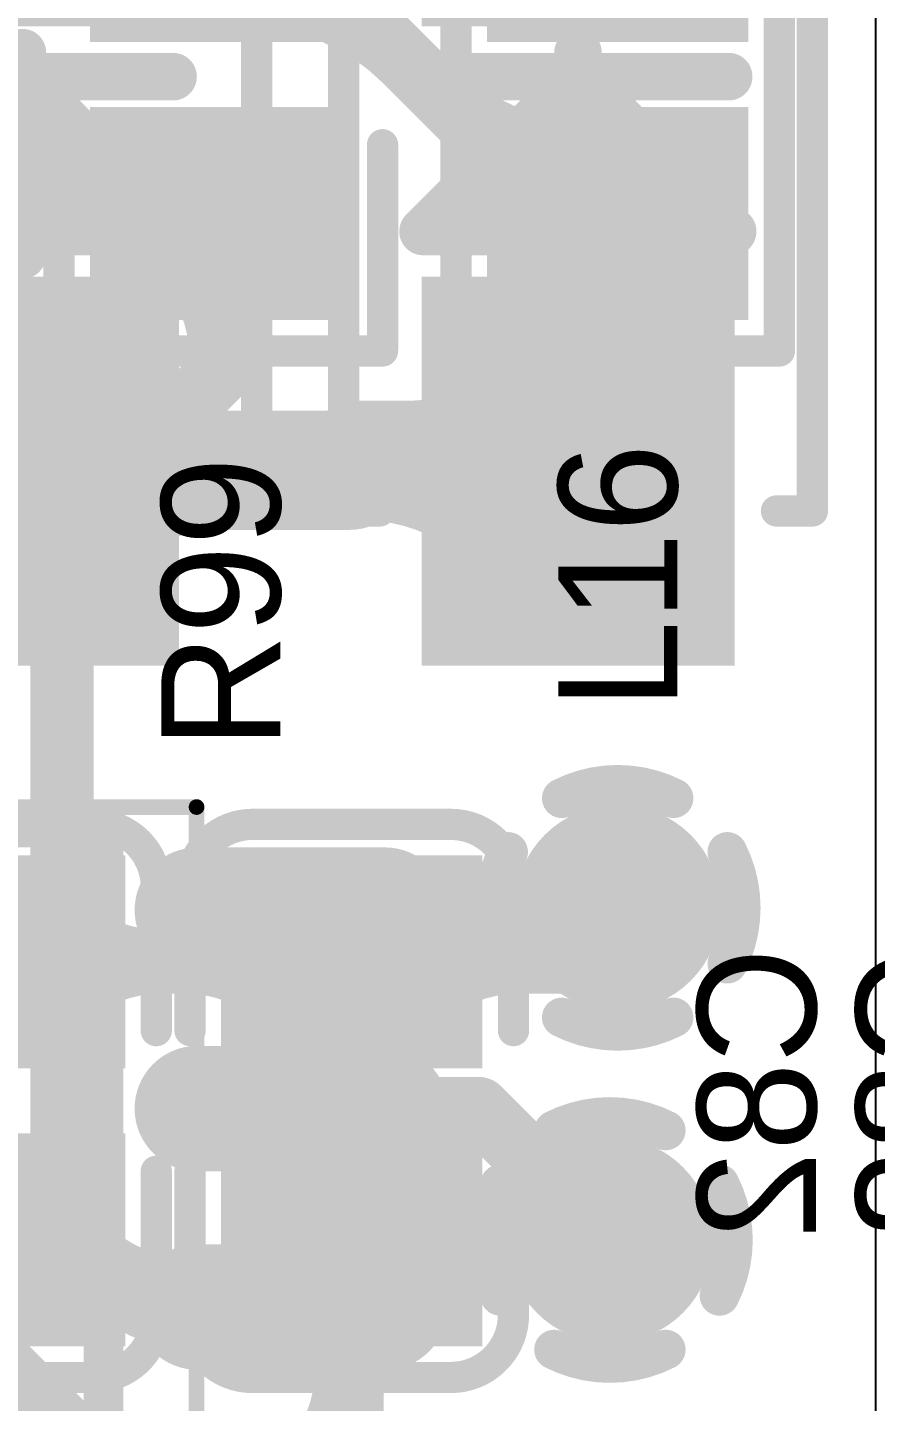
# Model space of a CAD drawing. Header units: millimetres. Extents: x 3.32 to 12.49, y 5.66 to 10.73.
# Drawn here: x 4.9283 to 5.142, y 9.1343 to 9.4805 of the extents above; entities that cross this region are included whole.
import ezdxf

# ---------------------------------------------------------------- set-up
doc = ezdxf.new("R2010")
doc.units = ezdxf.units.MM
doc.header["$MEASUREMENT"] = 0
for name, color, linetype in [('BottomLayer', 5, 'Continuous'), ('BottomOverlay', 54, 'Continuous'), ('BottomPaste', 16, 'Continuous'), ('BottomSolder', 6, 'Continuous'), ('InternalPlane1', 76, 'Continuous'), ('InternalPlane2', 16, 'Continuous'), ('Mechanical13', 56, 'Continuous'), ('MultiLayer', 9, 'Continuous'), ('TopLayer', 1, 'Continuous'), ('TopOverlay', 2, 'Continuous'), ('TopPaste', 8, 'Continuous'), ('TopSolder', 216, 'Continuous'), ('ViaHoleLayer', 16, 'Continuous')]:
    doc.layers.add(name, color=color, linetype=linetype)

# ---------------------------------------------------------------- blocks, each defined once
blk = doc.blocks.new('SOIC_16_150____152')
at = {"layer": 'Mechanical13', "const_width": 0.00394}
for points in [[(0.20098, 0.07854), (-0.20098, 0.07854)], [(-0.20098, -0.07854), (-0.20098, 0.07854)]]:
    blk.add_lwpolyline(points, dxfattribs=at)
at = {"layer": 'Mechanical13', "const_width": 0.00197}
blk.add_lwpolyline([(-0.20197, 0.07854, 1), (-0.2, 0.07854, 1)], format="xyb", close=True, dxfattribs=at)
blk.add_lwpolyline([(-0.20197, 0.07854, 1), (-0.2, 0.07854, 1)], format="xyb", close=True, dxfattribs=at)
at = {"layer": 'TopLayer', "const_width": 0.02362}
for points in [[(-0.175, 0.07874), (-0.175, 0.12598)], [(-0.125, 0.07874), (-0.125, 0.12598)], [(-0.075, 0.07874), (-0.075, 0.12598)]]:
    blk.add_lwpolyline(points, dxfattribs=at)
at = {"layer": 'TopLayer', "const_width": 0.01181}
for points in [[(-0.18091, 0.12598, 1), (-0.16909, 0.12598, 1)], [(-0.13091, 0.12598, 1), (-0.11909, 0.12598, 1)], [(-0.08091, 0.12598, 1), (-0.06909, 0.12598, 1)], [(-0.18091, 0.07874, 1), (-0.16909, 0.07874, 1)], [(-0.13091, 0.07874, 1), (-0.11909, 0.07874, 1)], [(-0.08091, 0.07874, 1), (-0.06909, 0.07874, 1)]]:
    blk.add_lwpolyline(points, format="xyb", close=True, dxfattribs=at)
at = {"layer": 'TopOverlay', "const_width": 0.01}
for points in [[(0.19587, 0.05512), (-0.19587, 0.05512)], [(-0.19587, -0.05512), (-0.19587, 0.05512)]]:
    blk.add_lwpolyline(points, dxfattribs=at)
at = {"layer": 'TopOverlay', "const_width": 0.005}
blk.add_lwpolyline([(-0.19837, 0.05512, 1), (-0.19337, 0.05512, 1)], format="xyb", close=True, dxfattribs=at)
blk.add_lwpolyline([(-0.19837, 0.05512, 1), (-0.19337, 0.05512, 1)], format="xyb", close=True, dxfattribs=at)
at = {"layer": 'TopPaste', "const_width": 0.02362}
for points in [[(-0.175, 0.07874), (-0.175, 0.12598)], [(-0.125, 0.07874), (-0.125, 0.12598)], [(-0.075, 0.07874), (-0.075, 0.12598)]]:
    blk.add_lwpolyline(points, dxfattribs=at)
at = {"layer": 'TopPaste', "const_width": 0.01181}
for points in [[(-0.18091, 0.12598, 1), (-0.16909, 0.12598, 1)], [(-0.13091, 0.12598, 1), (-0.11909, 0.12598, 1)], [(-0.08091, 0.12598, 1), (-0.06909, 0.12598, 1)], [(-0.18091, 0.07874, 1), (-0.16909, 0.07874, 1)], [(-0.13091, 0.07874, 1), (-0.11909, 0.07874, 1)], [(-0.08091, 0.07874, 1), (-0.06909, 0.07874, 1)]]:
    blk.add_lwpolyline(points, format="xyb", close=True, dxfattribs=at)
at = {"layer": 'TopSolder', "const_width": 0.03162}
for points in [[(-0.175, 0.07874), (-0.175, 0.12598)], [(-0.125, 0.07874), (-0.125, 0.12598)], [(-0.075, 0.07874), (-0.075, 0.12598)]]:
    blk.add_lwpolyline(points, dxfattribs=at)
at = {"layer": 'TopSolder', "const_width": 0.01581}
for points in [[(-0.18291, 0.12598, 1), (-0.16709, 0.12598, 1)], [(-0.13291, 0.12598, 1), (-0.11709, 0.12598, 1)], [(-0.08291, 0.12598, 1), (-0.06709, 0.12598, 1)], [(-0.18291, 0.07874, 1), (-0.16709, 0.07874, 1)], [(-0.13291, 0.07874, 1), (-0.11709, 0.07874, 1)], [(-0.08291, 0.07874, 1), (-0.06709, 0.07874, 1)]]:
    blk.add_lwpolyline(points, format="xyb", close=True, dxfattribs=at)
blk = doc.blocks.new('0805_R_171')
at = {"layer": 'TopLayer'}
for points in [[(-0.05787, -0.02894), (-0.0122, -0.02894), (-0.05787, 0.02894), (-0.0122, 0.02894)], [(0.0122, -0.02894), (0.05787, -0.02894), (0.0122, 0.02894), (0.05787, 0.02894)]]:
    blk.add_solid(points, dxfattribs=at)
at = {"layer": 'TopOverlay', "const_width": 0.00787}
for points in [[(-0.06968, -0.04075), (-0.06968, 0.04075)], [(-0.01772, 0.04075), (-0.06968, 0.04075)], [(0.06968, 0.04075), (0.01772, 0.04075)], [(0.06968, -0.04075), (0.06968, 0.04075)], [(-0.01772, -0.04075), (-0.06968, -0.04075)], [(0.06968, -0.04075), (0.01772, -0.04075)]]:
    blk.add_lwpolyline(points, dxfattribs=at)
at = {"layer": 'TopOverlay', "const_width": 0.00394}
for points in [[(-0.07165, 0.04075, 1), (-0.06772, 0.04075, 1)], [(-0.07165, 0.04075, 1), (-0.06772, 0.04075, 1)], [(-0.01969, 0.04075, 1), (-0.01575, 0.04075, 1)], [(0.01575, 0.04075, 1), (0.01969, 0.04075, 1)], [(0.06772, 0.04075, 1), (0.07165, 0.04075, 1)], [(0.06772, 0.04075, 1), (0.07165, 0.04075, 1)], [(-0.07165, -0.04075, 1), (-0.06772, -0.04075, 1)], [(-0.07165, -0.04075, 1), (-0.06772, -0.04075, 1)], [(-0.01969, -0.04075, 1), (-0.01575, -0.04075, 1)], [(0.01575, -0.04075, 1), (0.01969, -0.04075, 1)], [(0.06772, -0.04075, 1), (0.07165, -0.04075, 1)], [(0.06772, -0.04075, 1), (0.07165, -0.04075, 1)]]:
    blk.add_lwpolyline(points, format="xyb", close=True, dxfattribs=at)
at = {"layer": 'TopPaste'}
for points in [[(-0.05787, -0.02894), (-0.0122, -0.02894), (-0.05787, 0.02894), (-0.0122, 0.02894)], [(0.0122, -0.02894), (0.05787, -0.02894), (0.0122, 0.02894), (0.05787, 0.02894)]]:
    blk.add_solid(points, dxfattribs=at)
at = {"layer": 'TopSolder'}
for points in [[(-0.06187, -0.03294), (-0.0082, -0.03294), (-0.06187, 0.03294), (-0.0082, 0.03294)], [(0.0082, -0.03294), (0.06187, -0.03294), (0.0082, 0.03294), (0.06187, 0.03294)]]:
    blk.add_solid(points, dxfattribs=at)
blk = doc.blocks.new('0805_L_186')
at = {"layer": 'TopLayer'}
for points in [[(-0.05787, -0.02894), (-0.0122, -0.02894), (-0.05787, 0.02894), (-0.0122, 0.02894)], [(0.0122, -0.02894), (0.05787, -0.02894), (0.0122, 0.02894), (0.05787, 0.02894)]]:
    blk.add_solid(points, dxfattribs=at)
at = {"layer": 'TopOverlay', "const_width": 0.00787}
for points in [[(-0.06968, 0.04075), (0.06968, 0.04075)], [(-0.06968, 0.04075), (-0.06968, -0.04075)], [(0.06968, 0.04075), (0.06968, -0.04075)], [(-0.06968, -0.04075), (0.06968, -0.04075)]]:
    blk.add_lwpolyline(points, dxfattribs=at)
at = {"layer": 'TopOverlay', "const_width": 0.00394}
for points in [[(-0.07165, 0.04075, 1), (-0.06772, 0.04075, 1)], [(-0.07165, 0.04075, 1), (-0.06772, 0.04075, 1)], [(0.06772, 0.04075, 1), (0.07165, 0.04075, 1)], [(0.06772, 0.04075, 1), (0.07165, 0.04075, 1)], [(-0.07165, -0.04075, 1), (-0.06772, -0.04075, 1)], [(-0.07165, -0.04075, 1), (-0.06772, -0.04075, 1)], [(0.06772, -0.04075, 1), (0.07165, -0.04075, 1)], [(0.06772, -0.04075, 1), (0.07165, -0.04075, 1)]]:
    blk.add_lwpolyline(points, format="xyb", close=True, dxfattribs=at)
at = {"layer": 'TopPaste'}
for points in [[(-0.05787, -0.02894), (-0.0122, -0.02894), (-0.05787, 0.02894), (-0.0122, 0.02894)], [(0.0122, -0.02894), (0.05787, -0.02894), (0.0122, 0.02894), (0.05787, 0.02894)]]:
    blk.add_solid(points, dxfattribs=at)
at = {"layer": 'TopSolder'}
for points in [[(-0.06187, -0.03294), (-0.0082, -0.03294), (-0.06187, 0.03294), (-0.0082, 0.03294)], [(0.0082, -0.03294), (0.06187, -0.03294), (0.0082, 0.03294), (0.06187, 0.03294)]]:
    blk.add_solid(points, dxfattribs=at)
blk = doc.blocks.new('SMA_B_194')
at = {"layer": 'BottomLayer'}
for points in [[(-0.1161, 0.03543), (-0.2061, 0.03543), (-0.1161, -0.03543), (-0.2061, -0.03543)], [(0.045, 0.03543), (-0.045, 0.03543), (0.045, -0.03543), (-0.045, -0.03543)]]:
    blk.add_solid(points, dxfattribs=at)
at = {"layer": 'BottomOverlay'}
for points, const_width in [([(-0.1711, 0.05), (-0.1711, 0.05905)], 0.00787), ([(0.01, 0.05905), (-0.1711, 0.05905)], 0.00787), ([(-0.12, 0.05), (-0.12, 0.05905)], 0.00787), ([(0.01, 0.05), (0.01, 0.05905)], 0.00787), ([(-0.09944, -0.00004), (-0.06044, 0.03896)], 0.012), ([(-0.09944, -0.03904), (-0.09944, 0.03796)], 0.012), ([(-0.06044, -0.03904), (-0.06044, 0.03896)], 0.012), ([(-0.06548, -0.027), (-0.06548, 0.028)], 0.012), ([(-0.07048, 0.018), (-0.07048, 0.024)], 0.012), ([(-0.07448, -0.02), (-0.07448, 0.019)], 0.012), ([(-0.07948, -0.015), (-0.07948, 0.017)], 0.012), ([(-0.07048, -0.023), (-0.07048, 0.018)], 0.012), ([(-0.08686, -0.00762), (-0.08686, 0.01254)], 0.012), ([(-0.08248, -0.011), (-0.08248, 0.01)], 0.012), ([(-0.08948, -0.005), (-0.08948, 0.005)], 0.012), ([(-0.05448, 0), (-0.10548, 0)], 0.012), ([(-0.06044, -0.03904), (-0.09944, -0.00004)], 0.012), ([(-0.1711, -0.05906), (-0.1711, -0.05)], 0.00787), ([(-0.12, -0.05906), (-0.12, -0.05)], 0.00787), ([(0.01, -0.05906), (0.01, -0.05)], 0.00787), ([(0.01, -0.05906), (-0.1711, -0.05906)], 0.00787)]:
    blk.add_lwpolyline(points, dxfattribs=dict(at, const_width=const_width))
for points, const_width in [([(-0.17307, 0.05905, 1), (-0.16913, 0.05905, 1)], 0.00394), ([(-0.17307, 0.05905, 1), (-0.16913, 0.05905, 1)], 0.00394), ([(-0.12197, 0.05905, 1), (-0.11803, 0.05905, 1)], 0.00394), ([(0.00803, 0.05905, 1), (0.01197, 0.05905, 1)], 0.00394), ([(0.00803, 0.05905, 1), (0.01197, 0.05905, 1)], 0.00394), ([(-0.17307, 0.05, 1), (-0.16913, 0.05, 1)], 0.00394), ([(-0.12197, 0.05, 1), (-0.11803, 0.05, 1)], 0.00394), ([(0.00803, 0.05, 1), (0.01197, 0.05, 1)], 0.00394), ([(-0.10244, 0.03796, 1), (-0.09644, 0.03796, 1)], 0.006), ([(-0.06344, 0.03896, 1), (-0.05744, 0.03896, 1)], 0.006), ([(-0.06344, 0.03896, 1), (-0.05744, 0.03896, 1)], 0.006), ([(-0.06848, 0.028, 1), (-0.06248, 0.028, 1)], 0.006), ([(-0.07348, 0.024, 1), (-0.06748, 0.024, 1)], 0.006), ([(-0.07748, 0.019, 1), (-0.07148, 0.019, 1)], 0.006), ([(-0.08248, 0.017, 1), (-0.07648, 0.017, 1)], 0.006), ([(-0.07348, 0.018, 1), (-0.06748, 0.018, 1)], 0.006), ([(-0.07348, 0.018, 1), (-0.06748, 0.018, 1)], 0.006), ([(-0.08986, 0.01254, 1), (-0.08386, 0.01254, 1)], 0.006), ([(-0.08548, 0.01, 1), (-0.07948, 0.01, 1)], 0.006), ([(-0.09248, 0.005, 1), (-0.08648, 0.005, 1)], 0.006), ([(-0.10848, 0, 1), (-0.10248, 0, 1)], 0.006), ([(-0.10244, -0.00004, 1), (-0.09644, -0.00004, 1)], 0.006), ([(-0.10244, -0.00004, 1), (-0.09644, -0.00004, 1)], 0.006), ([(-0.05748, 0, 1), (-0.05148, 0, 1)], 0.006), ([(-0.09248, -0.005, 1), (-0.08648, -0.005, 1)], 0.006), ([(-0.08986, -0.00762, 1), (-0.08386, -0.00762, 1)], 0.006), ([(-0.08548, -0.011, 1), (-0.07948, -0.011, 1)], 0.006), ([(-0.08248, -0.015, 1), (-0.07648, -0.015, 1)], 0.006), ([(-0.07748, -0.02, 1), (-0.07148, -0.02, 1)], 0.006), ([(-0.07348, -0.023, 1), (-0.06748, -0.023, 1)], 0.006), ([(-0.06848, -0.027, 1), (-0.06248, -0.027, 1)], 0.006), ([(-0.10244, -0.03904, 1), (-0.09644, -0.03904, 1)], 0.006), ([(-0.06344, -0.03904, 1), (-0.05744, -0.03904, 1)], 0.006), ([(-0.06344, -0.03904, 1), (-0.05744, -0.03904, 1)], 0.006), ([(-0.17307, -0.05, 1), (-0.16913, -0.05, 1)], 0.00394), ([(-0.12197, -0.05, 1), (-0.11803, -0.05, 1)], 0.00394), ([(0.00803, -0.05, 1), (0.01197, -0.05, 1)], 0.00394), ([(-0.17307, -0.05906, 1), (-0.16913, -0.05906, 1)], 0.00394), ([(-0.17307, -0.05906, 1), (-0.16913, -0.05906, 1)], 0.00394), ([(-0.12197, -0.05906, 1), (-0.11803, -0.05906, 1)], 0.00394), ([(0.00803, -0.05906, 1), (0.01197, -0.05906, 1)], 0.00394), ([(0.00803, -0.05906, 1), (0.01197, -0.05906, 1)], 0.00394)]:
    blk.add_lwpolyline(points, format="xyb", close=True, dxfattribs=dict(at, const_width=const_width))
at = {"layer": 'BottomPaste'}
for points in [[(-0.1161, 0.03543), (-0.2061, 0.03543), (-0.1161, -0.03543), (-0.2061, -0.03543)], [(0.045, 0.03543), (-0.045, 0.03543), (0.045, -0.03543), (-0.045, -0.03543)]]:
    blk.add_solid(points, dxfattribs=at)
at = {"layer": 'BottomSolder'}
for points in [[(-0.1121, 0.03943), (-0.2101, 0.03943), (-0.1121, -0.03943), (-0.2101, -0.03943)], [(0.049, 0.03943), (-0.049, 0.03943), (0.049, -0.03943), (-0.049, -0.03943)]]:
    blk.add_solid(points, dxfattribs=at)
blk = doc.blocks.new('SMA_B_195')
at = {"layer": 'BottomLayer'}
for points in [[(-0.1161, 0.03543), (-0.2061, 0.03543), (-0.1161, -0.03543), (-0.2061, -0.03543)], [(0.045, 0.03543), (-0.045, 0.03543), (0.045, -0.03543), (-0.045, -0.03543)]]:
    blk.add_solid(points, dxfattribs=at)
at = {"layer": 'BottomOverlay'}
for points, const_width in [([(-0.1711, 0.05), (-0.1711, 0.05905)], 0.00787), ([(0.01, 0.05905), (-0.1711, 0.05905)], 0.00787), ([(-0.12, 0.05), (-0.12, 0.05905)], 0.00787), ([(0.01, 0.05), (0.01, 0.05905)], 0.00787), ([(-0.09944, -0.00004), (-0.06044, 0.03896)], 0.012), ([(-0.09944, -0.03904), (-0.09944, 0.03796)], 0.012), ([(-0.06044, -0.03904), (-0.06044, 0.03896)], 0.012), ([(-0.06548, -0.027), (-0.06548, 0.028)], 0.012), ([(-0.07048, 0.018), (-0.07048, 0.024)], 0.012), ([(-0.07448, -0.02), (-0.07448, 0.019)], 0.012), ([(-0.07948, -0.015), (-0.07948, 0.017)], 0.012), ([(-0.07048, -0.023), (-0.07048, 0.018)], 0.012), ([(-0.08686, -0.00762), (-0.08686, 0.01254)], 0.012), ([(-0.08248, -0.011), (-0.08248, 0.01)], 0.012), ([(-0.08948, -0.005), (-0.08948, 0.005)], 0.012), ([(-0.05448, 0), (-0.10548, 0)], 0.012), ([(-0.06044, -0.03904), (-0.09944, -0.00004)], 0.012), ([(-0.1711, -0.05906), (-0.1711, -0.05)], 0.00787), ([(-0.12, -0.05906), (-0.12, -0.05)], 0.00787), ([(0.01, -0.05906), (0.01, -0.05)], 0.00787), ([(0.01, -0.05906), (-0.1711, -0.05906)], 0.00787)]:
    blk.add_lwpolyline(points, dxfattribs=dict(at, const_width=const_width))
for points, const_width in [([(-0.17307, 0.05905, 1), (-0.16913, 0.05905, 1)], 0.00394), ([(-0.17307, 0.05905, 1), (-0.16913, 0.05905, 1)], 0.00394), ([(-0.12197, 0.05905, 1), (-0.11803, 0.05905, 1)], 0.00394), ([(0.00803, 0.05905, 1), (0.01197, 0.05905, 1)], 0.00394), ([(0.00803, 0.05905, 1), (0.01197, 0.05905, 1)], 0.00394), ([(-0.17307, 0.05, 1), (-0.16913, 0.05, 1)], 0.00394), ([(-0.12197, 0.05, 1), (-0.11803, 0.05, 1)], 0.00394), ([(0.00803, 0.05, 1), (0.01197, 0.05, 1)], 0.00394), ([(-0.10244, 0.03796, 1), (-0.09644, 0.03796, 1)], 0.006), ([(-0.06344, 0.03896, 1), (-0.05744, 0.03896, 1)], 0.006), ([(-0.06344, 0.03896, 1), (-0.05744, 0.03896, 1)], 0.006), ([(-0.06848, 0.028, 1), (-0.06248, 0.028, 1)], 0.006), ([(-0.07348, 0.024, 1), (-0.06748, 0.024, 1)], 0.006), ([(-0.07748, 0.019, 1), (-0.07148, 0.019, 1)], 0.006), ([(-0.08248, 0.017, 1), (-0.07648, 0.017, 1)], 0.006), ([(-0.07348, 0.018, 1), (-0.06748, 0.018, 1)], 0.006), ([(-0.07348, 0.018, 1), (-0.06748, 0.018, 1)], 0.006), ([(-0.08986, 0.01254, 1), (-0.08386, 0.01254, 1)], 0.006), ([(-0.08548, 0.01, 1), (-0.07948, 0.01, 1)], 0.006), ([(-0.09248, 0.005, 1), (-0.08648, 0.005, 1)], 0.006), ([(-0.10848, 0, 1), (-0.10248, 0, 1)], 0.006), ([(-0.10244, -0.00004, 1), (-0.09644, -0.00004, 1)], 0.006), ([(-0.10244, -0.00004, 1), (-0.09644, -0.00004, 1)], 0.006), ([(-0.05748, 0, 1), (-0.05148, 0, 1)], 0.006), ([(-0.09248, -0.005, 1), (-0.08648, -0.005, 1)], 0.006), ([(-0.08986, -0.00762, 1), (-0.08386, -0.00762, 1)], 0.006), ([(-0.08548, -0.011, 1), (-0.07948, -0.011, 1)], 0.006), ([(-0.08248, -0.015, 1), (-0.07648, -0.015, 1)], 0.006), ([(-0.07748, -0.02, 1), (-0.07148, -0.02, 1)], 0.006), ([(-0.07348, -0.023, 1), (-0.06748, -0.023, 1)], 0.006), ([(-0.06848, -0.027, 1), (-0.06248, -0.027, 1)], 0.006), ([(-0.10244, -0.03904, 1), (-0.09644, -0.03904, 1)], 0.006), ([(-0.06344, -0.03904, 1), (-0.05744, -0.03904, 1)], 0.006), ([(-0.06344, -0.03904, 1), (-0.05744, -0.03904, 1)], 0.006), ([(-0.17307, -0.05, 1), (-0.16913, -0.05, 1)], 0.00394), ([(-0.12197, -0.05, 1), (-0.11803, -0.05, 1)], 0.00394), ([(0.00803, -0.05, 1), (0.01197, -0.05, 1)], 0.00394), ([(-0.17307, -0.05906, 1), (-0.16913, -0.05906, 1)], 0.00394), ([(-0.17307, -0.05906, 1), (-0.16913, -0.05906, 1)], 0.00394), ([(-0.12197, -0.05906, 1), (-0.11803, -0.05906, 1)], 0.00394), ([(0.00803, -0.05906, 1), (0.01197, -0.05906, 1)], 0.00394), ([(0.00803, -0.05906, 1), (0.01197, -0.05906, 1)], 0.00394)]:
    blk.add_lwpolyline(points, format="xyb", close=True, dxfattribs=dict(at, const_width=const_width))
at = {"layer": 'BottomPaste'}
for points in [[(-0.1161, 0.03543), (-0.2061, 0.03543), (-0.1161, -0.03543), (-0.2061, -0.03543)], [(0.045, 0.03543), (-0.045, 0.03543), (0.045, -0.03543), (-0.045, -0.03543)]]:
    blk.add_solid(points, dxfattribs=at)
at = {"layer": 'BottomSolder'}
for points in [[(-0.1121, 0.03943), (-0.2101, 0.03943), (-0.1121, -0.03943), (-0.2101, -0.03943)], [(0.049, 0.03943), (-0.049, 0.03943), (0.049, -0.03943), (-0.049, -0.03943)]]:
    blk.add_solid(points, dxfattribs=at)
blk = doc.blocks.new('0805_C_B_209')
at = {"layer": 'BottomLayer'}
for points in [[(-0.05787, -0.02894), (-0.0122, -0.02894), (-0.05787, 0.02894), (-0.0122, 0.02894)], [(0.0122, -0.02894), (0.05787, -0.02894), (0.0122, 0.02894), (0.05787, 0.02894)]]:
    blk.add_solid(points, dxfattribs=at)
at = {"layer": 'BottomOverlay', "const_width": 0.00787}
for points in [[(-0.06969, 0.025, -0.414213), (-0.05394, 0.04075)], [(0.05394, 0.04075, -0.414214), (0.06968, 0.025)], [(-0.05394, -0.04075, -0.414214), (-0.06969, -0.025)], [(0.06969, -0.025, -0.414213), (0.05394, -0.04075)]]:
    blk.add_lwpolyline(points, format="xyb", dxfattribs=at)
at = {"layer": 'BottomOverlay', "const_width": 0.00394}
for points in [[(-0.05591, 0.04075, 1), (-0.05197, 0.04075, 1)], [(-0.05591, 0.04075, 1), (-0.05197, 0.04075, 1)], [(-0.01969, 0.04075, 1), (-0.01575, 0.04075, 1)], [(0.01575, 0.04075, 1), (0.01969, 0.04075, 1)], [(0.05197, 0.04075, 1), (0.05591, 0.04075, 1)], [(0.05197, 0.04075, 1), (0.05591, 0.04075, 1)], [(-0.07165, 0.025, 1), (-0.06772, 0.025, 1)], [(-0.07165, 0.025, 1), (-0.06772, 0.025, 1)], [(0.06772, 0.025, 1), (0.07165, 0.025, 1)], [(0.06772, 0.025, 1), (0.07165, 0.025, 1)], [(-0.07165, -0.025, 1), (-0.06772, -0.025, 1)], [(-0.07165, -0.025, 1), (-0.06772, -0.025, 1)], [(0.06772, -0.025, 1), (0.07165, -0.025, 1)], [(0.06772, -0.025, 1), (0.07165, -0.025, 1)], [(-0.05591, -0.04075, 1), (-0.05197, -0.04075, 1)], [(-0.05591, -0.04075, 1), (-0.05197, -0.04075, 1)], [(-0.01969, -0.04075, 1), (-0.01575, -0.04075, 1)], [(0.01575, -0.04075, 1), (0.01969, -0.04075, 1)], [(0.05197, -0.04075, 1), (0.05591, -0.04075, 1)], [(0.05197, -0.04075, 1), (0.05591, -0.04075, 1)]]:
    blk.add_lwpolyline(points, format="xyb", close=True, dxfattribs=at)
at = {"layer": 'BottomOverlay', "const_width": 0.00787}
for points in [[(-0.01772, 0.04075), (-0.05394, 0.04075)], [(0.05394, 0.04075), (0.01772, 0.04075)], [(-0.06969, -0.025), (-0.06969, 0.025)], [(0.06968, -0.025), (0.06968, 0.025)], [(-0.01772, -0.04075), (-0.05394, -0.04075)], [(0.05394, -0.04075), (0.01772, -0.04075)]]:
    blk.add_lwpolyline(points, dxfattribs=at)
at = {"layer": 'BottomPaste'}
for points in [[(-0.05787, -0.02894), (-0.0122, -0.02894), (-0.05787, 0.02894), (-0.0122, 0.02894)], [(0.0122, -0.02894), (0.05787, -0.02894), (0.0122, 0.02894), (0.05787, 0.02894)]]:
    blk.add_solid(points, dxfattribs=at)
at = {"layer": 'BottomSolder'}
for points in [[(-0.06187, -0.03294), (-0.0082, -0.03294), (-0.06187, 0.03294), (-0.0082, 0.03294)], [(0.0082, -0.03294), (0.06187, -0.03294), (0.0082, 0.03294), (0.06187, 0.03294)]]:
    blk.add_solid(points, dxfattribs=at)
blk = doc.blocks.new('0805_C_B_212')
at = {"layer": 'BottomLayer'}
for points in [[(-0.05787, -0.02894), (-0.0122, -0.02894), (-0.05787, 0.02894), (-0.0122, 0.02894)], [(0.0122, -0.02894), (0.05787, -0.02894), (0.0122, 0.02894), (0.05787, 0.02894)]]:
    blk.add_solid(points, dxfattribs=at)
at = {"layer": 'BottomOverlay', "const_width": 0.00787}
for points in [[(-0.06969, 0.025, -0.414213), (-0.05394, 0.04075)], [(0.05394, 0.04075, -0.414214), (0.06968, 0.025)], [(-0.05394, -0.04075, -0.414214), (-0.06969, -0.025)], [(0.06969, -0.025, -0.414213), (0.05394, -0.04075)]]:
    blk.add_lwpolyline(points, format="xyb", dxfattribs=at)
at = {"layer": 'BottomOverlay', "const_width": 0.00394}
for points in [[(-0.05591, 0.04075, 1), (-0.05197, 0.04075, 1)], [(-0.05591, 0.04075, 1), (-0.05197, 0.04075, 1)], [(-0.01969, 0.04075, 1), (-0.01575, 0.04075, 1)], [(0.01575, 0.04075, 1), (0.01969, 0.04075, 1)], [(0.05197, 0.04075, 1), (0.05591, 0.04075, 1)], [(0.05197, 0.04075, 1), (0.05591, 0.04075, 1)], [(-0.07165, 0.025, 1), (-0.06772, 0.025, 1)], [(-0.07165, 0.025, 1), (-0.06772, 0.025, 1)], [(0.06772, 0.025, 1), (0.07165, 0.025, 1)], [(0.06772, 0.025, 1), (0.07165, 0.025, 1)], [(-0.07165, -0.025, 1), (-0.06772, -0.025, 1)], [(-0.07165, -0.025, 1), (-0.06772, -0.025, 1)], [(0.06772, -0.025, 1), (0.07165, -0.025, 1)], [(0.06772, -0.025, 1), (0.07165, -0.025, 1)], [(-0.05591, -0.04075, 1), (-0.05197, -0.04075, 1)], [(-0.05591, -0.04075, 1), (-0.05197, -0.04075, 1)], [(-0.01969, -0.04075, 1), (-0.01575, -0.04075, 1)], [(0.01575, -0.04075, 1), (0.01969, -0.04075, 1)], [(0.05197, -0.04075, 1), (0.05591, -0.04075, 1)], [(0.05197, -0.04075, 1), (0.05591, -0.04075, 1)]]:
    blk.add_lwpolyline(points, format="xyb", close=True, dxfattribs=at)
at = {"layer": 'BottomOverlay', "const_width": 0.00787}
for points in [[(-0.01772, 0.04075), (-0.05394, 0.04075)], [(0.05394, 0.04075), (0.01772, 0.04075)], [(-0.06969, -0.025), (-0.06969, 0.025)], [(0.06968, -0.025), (0.06968, 0.025)], [(-0.01772, -0.04075), (-0.05394, -0.04075)], [(0.05394, -0.04075), (0.01772, -0.04075)]]:
    blk.add_lwpolyline(points, dxfattribs=at)
at = {"layer": 'BottomPaste'}
for points in [[(-0.05787, -0.02894), (-0.0122, -0.02894), (-0.05787, 0.02894), (-0.0122, 0.02894)], [(0.0122, -0.02894), (0.05787, -0.02894), (0.0122, 0.02894), (0.05787, 0.02894)]]:
    blk.add_solid(points, dxfattribs=at)
at = {"layer": 'BottomSolder'}
for points in [[(-0.06187, -0.03294), (-0.0082, -0.03294), (-0.06187, 0.03294), (-0.0082, 0.03294)], [(0.0082, -0.03294), (0.06187, -0.03294), (0.0082, 0.03294), (0.06187, 0.03294)]]:
    blk.add_solid(points, dxfattribs=at)

msp = doc.modelspace()

# ---------------------------------------------------------------- linework, layer by layer
at = {"layer": 'BottomLayer'}
for points, const_width in [([(4.97577, 9.3689, -0.198912), (4.94146, 9.38311)], 0.03), ([(5.05256, 9.38311, -0.198912), (5.02433, 9.37142)], 0.03), ([(5.01201, 9.37142, -0.202203), (5.05238, 9.3544)], 0.03), ([(4.94146, 9.35421, -0.198912), (4.97691, 9.3689)], 0.03), ([(5.07418, 9.26149, -0.198912), (5.03446, 9.24504)], 0.016), ([(4.96192, 9.24504, -0.198912), (4.93659, 9.25553)], 0.016), ([(4.99341, 9.25553, -0.198912), (4.96808, 9.24504)], 0.016), ([(5.05192, 9.24504, -0.198912), (5.02659, 9.25553)], 0.016), ([(4.93659, 9.23455, -0.198912), (4.96192, 9.24504)], 0.016), ([(4.96808, 9.24504, -0.198912), (4.99341, 9.23455)], 0.016), ([(5.02659, 9.23455, -0.198912), (5.05192, 9.24504)], 0.016), ([(5.05192, 9.17496, -0.198912), (5.02659, 9.18545)], 0.016), ([(5.02659, 9.16447, -0.198912), (5.05192, 9.17496)], 0.016), ([(4.99951, 9.16447, -0.198912), (5.01, 9.13915)], 0.016), ([(5.01, 9.13915, -0.198912), (5.02049, 9.16447)], 0.016), ([(5.01, 9.15107, -0.198912), (4.99034, 9.1036)], 0.016)]:
    msp.add_lwpolyline(points, format="xyb", dxfattribs=dict(at, const_width=const_width))
for points, const_width in [([(4.93396, 9.38311, 1), (4.94896, 9.38311, 1)], 0.015), ([(5.04506, 9.38311, 1), (5.06006, 9.38311, 1)], 0.015), ([(5.00451, 9.37142, 1), (5.01951, 9.37142, 1)], 0.015), ([(5.00451, 9.37142, 1), (5.01951, 9.37142, 1)], 0.015), ([(5.00451, 9.37142, 1), (5.01951, 9.37142, 1)], 0.015), ([(5.01683, 9.37142, 1), (5.03183, 9.37142, 1)], 0.015), ([(5.05675, 9.37142, 1), (5.07175, 9.37142, 1)], 0.015), ([(5.05675, 9.37142, 1), (5.07175, 9.37142, 1)], 0.015), ([(4.96827, 9.3689, 1), (4.98327, 9.3689, 1)], 0.015), ([(4.96941, 9.3689, 1), (4.98441, 9.3689, 1)], 0.015), ([(5.00199, 9.3689, 1), (5.01699, 9.3689, 1)], 0.015), ([(5.00199, 9.3689, 1), (5.01699, 9.3689, 1)], 0.015), ([(5.05951, 9.36866, 1), (5.07451, 9.36866, 1)], 0.015), ([(4.93396, 9.35421, 1), (4.94896, 9.35421, 1)], 0.015), ([(5.04488, 9.3544, 1), (5.05988, 9.3544, 1)], 0.015), ([(5.07101, 9.25866, 1), (5.08301, 9.25866, 1)], 0.012), ([(5.07018, 9.26149, 1), (5.07818, 9.26149, 1)], 0.008), ([(5.07301, 9.25866, 1), (5.08101, 9.25866, 1)], 0.008), ([(4.93259, 9.25553, 1), (4.94059, 9.25553, 1)], 0.008), ([(4.98941, 9.25553, 1), (4.99741, 9.25553, 1)], 0.008), ([(5.02259, 9.25553, 1), (5.03059, 9.25553, 1)], 0.008), ([(4.95792, 9.24504, 1), (4.96592, 9.24504, 1)], 0.008), ([(4.95792, 9.24504, 1), (4.96592, 9.24504, 1)], 0.008), ([(4.96408, 9.24504, 1), (4.97208, 9.24504, 1)], 0.008), ([(4.96408, 9.24504, 1), (4.97208, 9.24504, 1)], 0.008), ([(5.006, 9.24504, 1), (5.014, 9.24504, 1)], 0.008), ([(5.006, 9.24504, 1), (5.014, 9.24504, 1)], 0.008), ([(5.03046, 9.24504, 1), (5.03846, 9.24504, 1)], 0.008), ([(5.04792, 9.24504, 1), (5.05592, 9.24504, 1)], 0.008), ([(5.04792, 9.24504, 1), (5.05592, 9.24504, 1)], 0.008), ([(5.05939, 9.24504, 1), (5.06739, 9.24504, 1)], 0.008), ([(5.05939, 9.24504, 1), (5.06739, 9.24504, 1)], 0.008), ([(4.93259, 9.23455, 1), (4.94059, 9.23455, 1)], 0.008), ([(4.98941, 9.23455, 1), (4.99741, 9.23455, 1)], 0.008), ([(5.02259, 9.23455, 1), (5.03059, 9.23455, 1)], 0.008), ([(5.02259, 9.18545, 1), (5.03059, 9.18545, 1)], 0.008), ([(5.06904, 9.17496, 1), (5.08104, 9.17496, 1)], 0.012), ([(5.006, 9.17496, 1), (5.014, 9.17496, 1)], 0.008), ([(5.006, 9.17496, 1), (5.014, 9.17496, 1)], 0.008), ([(5.04792, 9.17496, 1), (5.05592, 9.17496, 1)], 0.008), ([(5.04792, 9.17496, 1), (5.05592, 9.17496, 1)], 0.008), ([(5.07104, 9.17496, 1), (5.07904, 9.17496, 1)], 0.008), ([(4.99551, 9.16447, 1), (5.00351, 9.16447, 1)], 0.008), ([(5.01649, 9.16447, 1), (5.02449, 9.16447, 1)], 0.008), ([(5.02259, 9.16447, 1), (5.03059, 9.16447, 1)], 0.008), ([(5.006, 9.15107, 1), (5.014, 9.15107, 1)], 0.008), ([(5.006, 9.13915, 1), (5.014, 9.13915, 1)], 0.008), ([(5.006, 9.13915, 1), (5.014, 9.13915, 1)], 0.008)]:
    msp.add_lwpolyline(points, format="xyb", close=True, dxfattribs=dict(at, const_width=const_width))
for points, const_width in [([(5.00949, 9.3689), (5.01201, 9.37142)], 0.03), ([(5.01201, 9.37142), (5.06425, 9.37142)], 0.03), ([(5.06425, 9.37142), (5.06701, 9.36866)], 0.03), ([(4.76, 9.3689), (5.00949, 9.3689)], 0.03), ([(5.06339, 9.24504), (5.07701, 9.25866)], 0.016), ([(4.92, 9.24504), (5.01, 9.24504)], 0.016), ([(5.01, 9.24504), (5.06339, 9.24504)], 0.016), ([(5.01, 9.09504), (5.01, 9.17496)], 0.016), ([(5.01, 9.17496), (5.07504, 9.17496)], 0.016)]:
    msp.add_lwpolyline(points, dxfattribs=dict(at, const_width=const_width))
at = {"layer": 'InternalPlane1'}
msp.add_line((5.14193, 9.82744), (5.14193, 8.59374), dxfattribs=at)
for points, const_width in [([(5.06401, 9.25866, 1), (5.09001, 9.25866, 1)], 0.026), ([(5.05847, 9.20258, 1), (5.06347, 9.20258, 1)], 0.005), ([(5.08661, 9.20258, 1), (5.09161, 9.20258, 1)], 0.005), ([(5.04492, 9.18903, 1), (5.04992, 9.18903, 1)], 0.005), ([(5.10016, 9.18903, 1), (5.10516, 9.18903, 1)], 0.005), ([(5.04492, 9.16089, 1), (5.04992, 9.16089, 1)], 0.005), ([(5.10016, 9.16089, 1), (5.10516, 9.16089, 1)], 0.005), ([(5.05847, 9.14734, 1), (5.06347, 9.14734, 1)], 0.005), ([(5.08661, 9.14734, 1), (5.09161, 9.14734, 1)], 0.005)]:
    msp.add_lwpolyline(points, format="xyb", close=True, dxfattribs=dict(at, const_width=const_width))
at = {"layer": 'InternalPlane1', "const_width": 0.01}
for points in [[(5.06097, 9.20258, -0.240079), (5.08911, 9.20258)], [(5.04742, 9.16089, -0.240079), (5.04742, 9.18903)], [(5.10266, 9.18903, -0.240079), (5.10266, 9.16089)], [(5.08911, 9.14734, -0.240079), (5.06097, 9.14734)]]:
    msp.add_lwpolyline(points, format="xyb", dxfattribs=at)
at = {"layer": 'InternalPlane2'}
msp.add_line((5.14193, 9.82744), (5.14193, 8.59374), dxfattribs=at)
at = {"layer": 'InternalPlane2', "const_width": 0.01}
for points in [[(5.06293, 9.28628, -0.240079), (5.09108, 9.28628)], [(5.04939, 9.24459, -0.240079), (5.04939, 9.27274)], [(5.10463, 9.27274, -0.240079), (5.10463, 9.24459)], [(5.09108, 9.23104, -0.240079), (5.06293, 9.23104)]]:
    msp.add_lwpolyline(points, format="xyb", dxfattribs=at)
at = {"layer": 'InternalPlane2'}
for points, const_width in [([(5.06043, 9.28628, 1), (5.06543, 9.28628, 1)], 0.005), ([(5.08858, 9.28628, 1), (5.09358, 9.28628, 1)], 0.005), ([(5.04689, 9.27274, 1), (5.05189, 9.27274, 1)], 0.005), ([(5.10213, 9.27274, 1), (5.10713, 9.27274, 1)], 0.005), ([(5.04689, 9.24459, 1), (5.05189, 9.24459, 1)], 0.005), ([(5.10213, 9.24459, 1), (5.10713, 9.24459, 1)], 0.005), ([(5.06043, 9.23104, 1), (5.06543, 9.23104, 1)], 0.005), ([(5.08858, 9.23104, 1), (5.09358, 9.23104, 1)], 0.005), ([(5.06204, 9.17496, 1), (5.08804, 9.17496, 1)], 0.026)]:
    msp.add_lwpolyline(points, format="xyb", close=True, dxfattribs=dict(at, const_width=const_width))
at = {"layer": 'MultiLayer', "const_width": 0.012}
for points in [[(5.07101, 9.25866, 1), (5.08301, 9.25866, 1)], [(5.06904, 9.17496, 1), (5.08104, 9.17496, 1)]]:
    msp.add_lwpolyline(points, format="xyb", close=True, dxfattribs=at)
at = {"layer": 'TopLayer'}
for points, const_width in [([(4.99197, 9.5037), (5.06205, 9.43362)], 0.016), ([(4.97701, 9.39366), (4.97701, 9.43362)], 0.016), ([(5.06205, 9.43362), (5.07701, 9.43362)], 0.016), ([(4.93701, 9.35366), (4.97701, 9.39366)], 0.016), ([(4.93701, 9.17866), (4.93701, 9.35366)], 0.016), ([(4.99472, 9.25807), (5.07642, 9.25807)], 0.016), ([(5.07642, 9.25807), (5.07701, 9.25866)], 0.016), ([(4.99472, 9.20807), (5.04193, 9.20807)], 0.016), ([(5.04193, 9.20807), (5.07504, 9.17496)], 0.016), ([(5.075, 9.17492), (5.07504, 9.17496)], 0.03), ([(4.93701, 9.17866), (4.9576, 9.15807)], 0.016), ([(4.90701, 9.15866), (4.9576, 9.10807)], 0.016), ([(4.9576, 9.15807), (4.99472, 9.15807)], 0.016)]:
    msp.add_lwpolyline(points, dxfattribs=dict(at, const_width=const_width))
at = {"layer": 'TopLayer', "const_width": 0.016}
for points in [[(4.98311, 9.48887, -0.198912), (5.02356, 9.47211)], [(5.07091, 9.44846, -0.198912), (5.03046, 9.46521)], [(4.96652, 9.42313, -0.198912), (4.97701, 9.39781)], [(4.97701, 9.39781, -0.198912), (4.9875, 9.42313)], [(4.9711, 9.16188, -0.198912), (4.94154, 9.17413)]]:
    msp.add_lwpolyline(points, format="xyb", dxfattribs=at)
at = {"layer": 'TopLayer'}
for points, const_width in [([(5.01956, 9.47211, 1), (5.02756, 9.47211, 1)], 0.008), ([(5.02646, 9.46521, 1), (5.03446, 9.46521, 1)], 0.008), ([(5.06691, 9.44846, 1), (5.07491, 9.44846, 1)], 0.008), ([(4.97301, 9.43362, 1), (4.98101, 9.43362, 1)], 0.008), ([(5.05805, 9.43362, 1), (5.06605, 9.43362, 1)], 0.008), ([(5.05805, 9.43362, 1), (5.06605, 9.43362, 1)], 0.008), ([(5.07301, 9.43362, 1), (5.08101, 9.43362, 1)], 0.008), ([(4.96252, 9.42313, 1), (4.97052, 9.42313, 1)], 0.008), ([(4.9835, 9.42313, 1), (4.9915, 9.42313, 1)], 0.008), ([(4.97301, 9.39781, 1), (4.98101, 9.39781, 1)], 0.008), ([(4.97301, 9.39781, 1), (4.98101, 9.39781, 1)], 0.008), ([(4.97301, 9.39366, 1), (4.98101, 9.39366, 1)], 0.008), ([(4.97301, 9.39366, 1), (4.98101, 9.39366, 1)], 0.008), ([(4.93301, 9.35366, 1), (4.94101, 9.35366, 1)], 0.008), ([(4.93301, 9.35366, 1), (4.94101, 9.35366, 1)], 0.008), ([(5.07101, 9.25866, 1), (5.08301, 9.25866, 1)], 0.012), ([(4.99072, 9.25807, 1), (4.99872, 9.25807, 1)], 0.008), ([(5.07242, 9.25807, 1), (5.08042, 9.25807, 1)], 0.008), ([(5.07242, 9.25807, 1), (5.08042, 9.25807, 1)], 0.008), ([(5.07301, 9.25866, 1), (5.08101, 9.25866, 1)], 0.008), ([(4.99072, 9.20807, 1), (4.99872, 9.20807, 1)], 0.008), ([(5.03793, 9.20807, 1), (5.04593, 9.20807, 1)], 0.008), ([(5.03793, 9.20807, 1), (5.04593, 9.20807, 1)], 0.008), ([(5.0675, 9.17492, 1), (5.0825, 9.17492, 1)], 0.015), ([(5.06754, 9.17496, 1), (5.08254, 9.17496, 1)], 0.015), ([(4.93301, 9.17866, 1), (4.94101, 9.17866, 1)], 0.008), ([(4.93301, 9.17866, 1), (4.94101, 9.17866, 1)], 0.008), ([(5.06904, 9.17496, 1), (5.08104, 9.17496, 1)], 0.012), ([(4.93754, 9.17413, 1), (4.94554, 9.17413, 1)], 0.008), ([(5.07104, 9.17496, 1), (5.07904, 9.17496, 1)], 0.008), ([(4.9671, 9.16188, 1), (4.9751, 9.16188, 1)], 0.008), ([(4.9536, 9.15807, 1), (4.9616, 9.15807, 1)], 0.008), ([(4.9536, 9.15807, 1), (4.9616, 9.15807, 1)], 0.008), ([(4.99072, 9.15807, 1), (4.99872, 9.15807, 1)], 0.008)]:
    msp.add_lwpolyline(points, format="xyb", close=True, dxfattribs=dict(at, const_width=const_width))
at = {"layer": 'ViaHoleLayer', "const_width": 0.006}
for points in [[(5.07401, 9.25866, 1), (5.08001, 9.25866, 1)], [(5.07204, 9.17496, 1), (5.07804, 9.17496, 1)]]:
    msp.add_lwpolyline(points, format="xyb", close=True, dxfattribs=at)

# ---------------------------------------------------------------- block references
for name, p, rotation in [('SMA_B_195', (4.92701, 9.36866), 270), ('SMA_B_194', (5.06701, 9.36866), 270), ('0805_R_171', (4.97701, 9.46866), 270), ('0805_L_186', (5.07701, 9.46866), 90), ('SOIC_16_150____152', (4.89236, 9.08307), 270), ('0805_C_B_212', (4.92, 9.21), 270), ('0805_C_B_209', (5.01, 9.21), 270)]:
    msp.add_blockref(name, p, dxfattribs=dict(rotation=rotation))

# ---------------------------------------------------------------- texts
at = {"layer": 'BottomOverlay', "text_generation_flag": 2}
for s, p in [('C82', (5.12701, 9.24866)), ('C83', (5.16701, 9.24866))]:
    msp.add_text(s, height=0.03, rotation=90, dxfattribs=at).set_placement(p)
at = {"layer": 'TopOverlay'}
for s, p in [('L16', (5.09201, 9.30866)), ('R99', (4.99201, 9.29866))]:
    msp.add_text(s, height=0.03, rotation=90, dxfattribs=at).set_placement(p)

doc.saveas('drawing.dxf')
